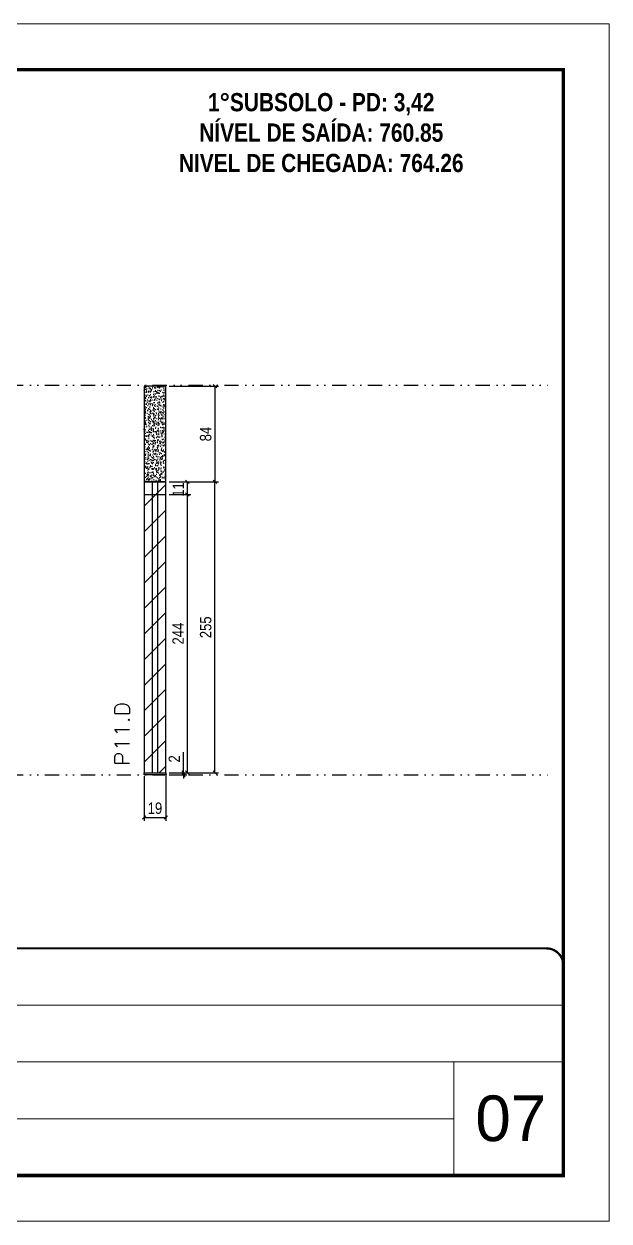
# Model space of a CAD drawing. Extents: x 2102 to 8383, y -13264 to 2718.
# Drawn here: x 6258 to 6771, y 519 to 1569 of the extents above; entities that cross this region are included whole.
import ezdxf

# ---------------------------------------------------------------- set-up
doc = ezdxf.new("R2010")
doc.units = 0
for name, pattern in [('CONTINUO', [0]), ('DASHED', [0.75, 0.5, -0.25]), ('DIVIDE2', [0.625, 0.25, -0.125, 0, -0.125, 0, -0.125])]:
    doc.linetypes.add(name, pattern=pattern)
for name, color, linetype, lineweight in [('CARIMBO', 255, 'Continuous', 9), ('Folhas', 255, 'Continuous', 9), ('Hachura', 251, 'Continuous', 9), ('SARRAFO DE PRESSAO', 251, 'DASHED', 9), ('Texto Seção', 7, 'Continuous', 15)]:
    doc.layers.add(name, color=color, linetype=linetype, lineweight=lineweight)
for name, color, linetype in [('COTA', 241, 'Continuous'), ('NOMENCLATURA', 7, 'Continuous'), ('Nível', 160, 'Continuous'), ('Painéis', 200, 'Continuous'), ('SARR_2.2x7', 40, 'Continuous')]:
    doc.layers.add(name, color=color, linetype=linetype)
doc.styles.add('ARIAL', font='arial.ttf')
doc.styles.add('COTA TECNICA', font='techl___.ttf', dxfattribs={"height": 10})
doc.styles.add('COTA TECNICA-50', font='techl___.ttf', dxfattribs={"height": 10})
doc.styles.add('REGUA-120', font='ROMANS.shx', dxfattribs={"height": 15})
doc.styles.add('ROMANC', font='techb___.ttf', dxfattribs={"height": 2.5})
doc.dimstyles.new('COTA PAINEL-50', dxfattribs={"dimtxt": 10, "dimasz": 3, "dimexe": 3, "dimexo": 3, "dimgap": 3, "dimtad": 1, "dimdec": 1, "dimzin": 12, "dimdsep": 46, "dimtxsty": 'COTA TECNICA-50', "dimblk1": 'OBLIQUE', "dimblk2": 'OBLIQUE', "dimsah": 1, "dimcen": 0.9, "dimclrd": 4, "dimclre": 4, "dimclrt": 240, "dimadec": 1, "dimazin": 3, "dimtfac": 1, "dimtdec": 1, "dimtmove": 0, "dimatfit": 3, "dimfxl": 1, "dimtolj": 1, "dimtzin": 12, "dimarcsym": 0})
doc.dimstyles.new('PAINEL', dxfattribs={"dimtxt": 10, "dimasz": 3, "dimexe": 3, "dimexo": 3, "dimgap": 3, "dimtad": 1, "dimdec": 1, "dimzin": 12, "dimdsep": 46, "dimtxsty": 'COTA TECNICA', "dimblk1": 'OBLIQUE', "dimblk2": 'OBLIQUE', "dimsah": 1, "dimcen": 0.9, "dimclrd": 4, "dimclre": 4, "dimclrt": 240, "dimadec": 1, "dimazin": 3, "dimtfac": 1, "dimtdec": 1, "dimtmove": 0, "dimatfit": 3, "dimfxl": 1, "dimtolj": 1, "dimtzin": 12, "dimarcsym": 0})
pattern_1 = [(45, (-126918.716, -32522.603), (-11.2253202, 11.2253202), [])]

# ---------------------------------------------------------------- blocks, each defined once
blk = doc.blocks.new('9999999999')
at = {"color": 30, "linetype": 'CONTINUO'}
for p, q in [((98564.6, 34379.6), (99584, 34379.6)), ((98564.6, 34329.8), (99488, 34329.8)), ((99584, 34329.8), (99488, 34329.8)), ((99488, 34329.8), (99488, 34230.2)), ((98564.6, 34280), (99488, 34280))]:
    blk.add_line(p, q, dxfattribs=at)
at = {"color": 30, "linetype": 'CONTINUO', "const_width": 2}
blk.add_lwpolyline([(99584, 34230.2), (99584, 34414.4, 0.414214), (99569, 34429.4), (98229, 34429.4, 0.414214), (98214, 34414.4), (98214, 34245.2, 0.414214), (98229, 34230.2), (99584, 34230.2)], format="xyb", dxfattribs=at)
at = {"layer": 'Folhas'}
blk.add_lwpolyline([(98139, 34190.2), (99624, 34190.2), (99624, 35240.2), (98139, 35240.2)], close=True, dxfattribs=at)
at = {"layer": 'Folhas', "color": 30, "const_width": 3}
blk.add_lwpolyline([(98214, 34230.2), (99584, 34230.2), (99584, 35200.2), (98214, 35200.2)], close=True, dxfattribs=at)
blk = doc.blocks.new('_Oblique')
at = {"color": 0, "linetype": 'ByBlock', "lineweight": -2}
blk.add_line((-0.5, -0.5), (0.5, 0.5), dxfattribs=at)
blk = doc.blocks.new('*D110')
at = {"layer": 'COTA', "color": 4, "lineweight": -2, "transparency": 16777216}
for p, q in [((6363.4, 909.3), (6363.4, 870)), ((6382.4, 909.3), (6382.4, 870)), ((6363.4, 873), (6382.4, 873))]:
    blk.add_line(p, q, dxfattribs=at)
at = {"layer": 'Defpoints', "color": 0, "transparency": 16777216}
for p in [(6363.4, 912.3), (6382.4, 912.3), (6382.4, 873)]:
    blk.add_point(p, dxfattribs=at)
at = {"layer": 'COTA', "color": 4, "lineweight": -2, "transparency": 16777216, "xscale": 3, "yscale": 3, "zscale": 3, "rotation": 180}
blk.add_blockref('_Oblique', (6363.4, 873), dxfattribs=at)
at = {"layer": 'COTA', "color": 4, "lineweight": -2, "transparency": 16777216, "xscale": 3, "yscale": 3, "zscale": 3}
blk.add_blockref('_Oblique', (6382.4, 873), dxfattribs=at)
at = {"layer": 'COTA', "color": 240, "transparency": 16777216, "insert": (6372.9, 881.1), "char_height": 10, "attachment_point": 5, "style": 'COTA TECNICA'}
blk.add_mtext('\\A1;19', dxfattribs=at)
blk = doc.blocks.new('*D111')
at = {"layer": 'COTA', "color": 4, "lineweight": -2, "transparency": 16777216}
for p, q in [((6397.9, 912.3), (6397.9, 930.4)), ((6385.4, 912.3), (6400.9, 912.3)), ((6385.4, 910.3), (6400.9, 910.3)), ((6397.9, 910.3), (6397.9, 912.3)), ((6397.9, 910.3), (6397.9, 907.3))]:
    blk.add_line(p, q, dxfattribs=at)
at = {"layer": 'Defpoints', "color": 0, "transparency": 16777216}
for p in [(6382.4, 912.3), (6382.4, 910.3), (6397.9, 912.3)]:
    blk.add_point(p, dxfattribs=at)
at = {"layer": 'COTA', "color": 4, "lineweight": -2, "transparency": 16777216, "xscale": 3, "yscale": 3, "zscale": 3}
for p, rotation in [((6397.9, 912.3), 270), ((6397.9, 910.3), 90)]:
    blk.add_blockref('_Oblique', p, dxfattribs=dict(at, rotation=rotation))
at = {"layer": 'COTA', "color": 240, "transparency": 16777216, "insert": (6389.9, 924.4), "char_height": 10, "attachment_point": 5, "rotation": 90, "style": 'COTA TECNICA-50'}
blk.add_mtext('\\A1;2', dxfattribs=at)
blk = doc.blocks.new('*D936')
at = {"layer": 'COTA', "color": 4, "linetype": 'ByBlock', "lineweight": -2, "transparency": 16777216}
for p, q in [((6385.4, 1251.3), (6428.5, 1251.3)), ((6425.5, 1251.3), (6425.5, 1167.3)), ((6385.4, 1167.3), (6428.5, 1167.3))]:
    blk.add_line(p, q, dxfattribs=at)
at = {"layer": 'Defpoints', "color": 0, "linetype": 'ByBlock', "transparency": 16777216}
for p in [(6382.4, 1251.3), (6382.4, 1167.3), (6425.5, 1167.3)]:
    blk.add_point(p, dxfattribs=at)
at = {"layer": 'COTA', "color": 4, "linetype": 'ByBlock', "lineweight": -2, "transparency": 16777216, "xscale": 3, "yscale": 3, "zscale": 3}
for p, rotation in [((6425.5, 1251.3), 90), ((6425.5, 1167.3), 270)]:
    blk.add_blockref('_Oblique', p, dxfattribs=dict(at, rotation=rotation))
at = {"layer": 'COTA', "color": 240, "linetype": 'ByBlock', "transparency": 16777216, "insert": (6417.4, 1209.3), "char_height": 10, "attachment_point": 5, "rotation": 90, "style": 'COTA TECNICA'}
blk.add_mtext('\\A1;84', dxfattribs=at)
blk = doc.blocks.new('*D937')
at = {"layer": 'COTA', "color": 4, "linetype": 'ByBlock', "lineweight": -2, "transparency": 16777216}
for p, q in [((6385.4, 1167.3), (6428.5, 1167.3)), ((6425.5, 912.3), (6425.5, 1167.3)), ((6385.4, 912.3), (6428.5, 912.3))]:
    blk.add_line(p, q, dxfattribs=at)
at = {"layer": 'Defpoints', "color": 0, "linetype": 'ByBlock', "transparency": 16777216}
for p in [(6382.4, 1167.3), (6425.5, 1167.3), (6382.4, 912.3)]:
    blk.add_point(p, dxfattribs=at)
at = {"layer": 'COTA', "color": 4, "linetype": 'ByBlock', "lineweight": -2, "transparency": 16777216, "xscale": 3, "yscale": 3, "zscale": 3}
for p, rotation in [((6425.5, 1167.3), 90), ((6425.5, 912.3), 270)]:
    blk.add_blockref('_Oblique', p, dxfattribs=dict(at, rotation=rotation))
at = {"layer": 'COTA', "color": 240, "linetype": 'ByBlock', "transparency": 16777216, "insert": (6417.4, 1039.8), "char_height": 10, "attachment_point": 5, "rotation": 90, "style": 'COTA TECNICA'}
blk.add_mtext('\\A1;255', dxfattribs=at)
blk = doc.blocks.new('*D940')
at = {"layer": 'COTA', "color": 4, "linetype": 'ByBlock', "lineweight": -2, "transparency": 16777216}
for p, q in [((6385.4, 1156.3), (6404.3, 1156.3)), ((6401.3, 912.3), (6401.3, 1156.3)), ((6385.4, 912.3), (6404.3, 912.3))]:
    blk.add_line(p, q, dxfattribs=at)
at = {"layer": 'Defpoints', "color": 0, "linetype": 'ByBlock', "transparency": 16777216}
for p in [(6382.4, 1156.3), (6401.3, 1156.3), (6382.4, 912.3)]:
    blk.add_point(p, dxfattribs=at)
at = {"layer": 'COTA', "color": 4, "linetype": 'ByBlock', "lineweight": -2, "transparency": 16777216, "xscale": 3, "yscale": 3, "zscale": 3}
for p, rotation in [((6401.3, 1156.3), 90), ((6401.3, 912.3), 270)]:
    blk.add_blockref('_Oblique', p, dxfattribs=dict(at, rotation=rotation))
at = {"layer": 'COTA', "color": 240, "linetype": 'ByBlock', "transparency": 16777216, "insert": (6393.2, 1034.3), "char_height": 10, "attachment_point": 5, "rotation": 90, "style": 'COTA TECNICA'}
blk.add_mtext('\\A1;244', dxfattribs=at)
blk = doc.blocks.new('*D941')
at = {"layer": 'COTA', "color": 4, "linetype": 'ByBlock', "lineweight": -2, "transparency": 16777216}
for p, q in [((6385.4, 1167.3), (6404.3, 1167.3)), ((6401.3, 1156.3), (6401.3, 1167.3)), ((6385.4, 1156.3), (6404.3, 1156.3))]:
    blk.add_line(p, q, dxfattribs=at)
at = {"layer": 'Defpoints', "color": 0, "linetype": 'ByBlock', "transparency": 16777216}
for p in [(6382.4, 1167.3), (6401.3, 1167.3), (6382.4, 1156.3)]:
    blk.add_point(p, dxfattribs=at)
at = {"layer": 'COTA', "color": 4, "linetype": 'ByBlock', "lineweight": -2, "transparency": 16777216, "xscale": 3, "yscale": 3, "zscale": 3}
for p, rotation in [((6401.3, 1167.3), 90), ((6401.3, 1156.3), 270)]:
    blk.add_blockref('_Oblique', p, dxfattribs=dict(at, rotation=rotation))
at = {"layer": 'COTA', "color": 240, "linetype": 'ByBlock', "transparency": 16777216, "insert": (6393.3, 1160.7), "char_height": 10, "attachment_point": 5, "rotation": 90, "style": 'COTA TECNICA'}
blk.add_mtext('\\A1;11', dxfattribs=at)

msp = doc.modelspace()

# ---------------------------------------------------------------- hatches: boundary and pattern name
at = {"layer": 'COTA', "linetype": 'ByBlock'}
h = msp.add_hatch(dxfattribs=at)
h.set_pattern_fill('AR-CONC', color=256, scale=0.03)
h.set_pattern_definition([(50, (-125528.2494, -32558.6026), (5.46554007, -0.47817257), [0.5715, -6.2865]), (355, (-125528.2494, -32558.6026), (-1.05730264, 5.73170536), [0.4572, -5.02921753]), (100.4514447, (-125527.794, -32558.6424), (4.40823741, 5.25353256), [0.48570026, -5.34270734]), (46.1842, (-125528.2494, -32557.0786), (8.13237123, -1.26126984), [0.85725, -9.42975]), (96.6355576, (-125527.572, -32557.184), (7.122124, 7.42278374), [0.7285507, -8.01406824]), (351.184151, (-125528.249, -32557.079), (7.122124, 7.42278374), [0.685799, -7.54379196]), (21, (-125527.4874, -32557.4596), (4.54843174, -3.06795595), [0.5715, -6.2865]), (326, (-125527.4874, -32557.4596), (1.85406085, 5.52563898), [0.4572, -5.0292]), (71.451445, (-125527.1084, -32557.715), (6.40249258, 2.45768307), [0.48570026, -5.34269813]), (37.5, (-125528.2494, -32558.6026), (0.092658098, 2.536651166), [0, -4.96824, 0, -5.1054, 0, -5.04825]), (7.5, (-125528.2494, -32558.6026), (2.004589875, 3.005417245), [0, -2.91084, 0, -4.85394, 0, -1.92405]), (327.5, (-125529.9487, -32558.6026), (4.067717855, -0.17186232), [0, -1.905, 0, -5.9436, 0, -7.8867]), (317.5, (-125530.7107, -32558.6026), (4.44387544, 0.76279473), [0, -2.4765, 0, -3.94716, 0, -5.6007])])
h.paths.add_polyline_path([(6382.4, 1251.31), (6363.4, 1251.31), (6363.4, 1167.31), (6382.4, 1167.31)])
at = {"layer": 'Hachura', "linetype": 'ByBlock'}
h = msp.add_hatch(dxfattribs=at)
h.set_pattern_fill('ANSI31', color=256, scale=5)
h.set_pattern_definition(pattern_1)
h.paths.add_polyline_path([(6382.4, 1167.31), (6363.4, 1167.31), (6363.4, 1156.31), (6382.4, 1156.31)])
h = msp.add_hatch(dxfattribs=at)
h.set_pattern_fill('ANSI31', color=256, scale=5)
h.set_pattern_definition(pattern_1)
h.paths.add_polyline_path([(6382.4, 1156.31), (6363.4, 1156.31), (6363.4, 912.31), (6382.4, 912.31)])

# ---------------------------------------------------------------- linework, layer by layer
at = {"layer": 'COTA', "linetype": 'ByBlock'}
msp.add_lwpolyline([(6363.4, 1167.31), (6382.4, 1167.31), (6382.4, 1251.31), (6363.4, 1251.31)], close=True, dxfattribs=at)
at = {"layer": 'Nível', "color": 4, "linetype": 'DIVIDE2', "ltscale": 50}
for p, q in [((5364.45, 1252.31), (6717.28, 1252.31)), ((5364.45, 910.31), (6717.28, 910.31))]:
    msp.add_line(p, q, dxfattribs=at)
at = {"layer": 'Painéis'}
for p, q in [((6382.4, 1167.31), (6363.4, 1167.31)), ((6363.4, 1167.31), (6363.4, 912.31)), ((6382.4, 912.31), (6382.4, 1167.31)), ((6363.4, 1156.31), (6382.4, 1156.31)), ((6363.4, 912.31), (6382.4, 912.31))]:
    msp.add_line(p, q, dxfattribs=at)
msp.add_lwpolyline([(6363.4, 912.31), (6382.4, 912.31), (6382.4, 910.31), (6363.4, 910.31)], close=True, dxfattribs=at)
at = {"layer": 'SARR_2.2x7'}
for p, q in [((6370.4, 1167.31), (6370.4, 912.31)), ((6375.4, 912.31), (6375.4, 1167.31))]:
    msp.add_line(p, q, dxfattribs=at)

# ---------------------------------------------------------------- block references
at = {"layer": 'SARRAFO DE PRESSAO', "color": 6, "linetype": 'ByBlock'}
msp.add_blockref('9999999999', (-92853.19, -33671.18), dxfattribs=at)

# ---------------------------------------------------------------- texts
at = {"layer": 'CARIMBO', "style": 'ARIAL'}
msp.add_text('07', height=40, dxfattribs=at).set_placement((6653.64, 589.17))
at = {"layer": 'NOMENCLATURA', "color": 2, "insert": (6518.61, 1535.09), "char_height": 16, "attachment_point": 2, "style": 'ROMANC'}
msp.add_mtext_dynamic_manual_height_columns('\\P1°SUBSOLO - PD: 3,42\\PNÍVEL DE SAÍDA: 760.85\\PNIVEL DE CHEGADA: 764.26', width=300.2766, gutter_width=1, heights=[0], dxfattribs=at)
at = {"layer": 'Texto Seção', "style": 'REGUA-120', "width": 1.1}
msp.add_text('P11.D', height=13, rotation=90, dxfattribs=at).set_placement((6350.64, 918.21))

# ---------------------------------------------------------------- dimensions: what is measured, and where the dimension line sits
at = {"layer": 'COTA', "linetype": 'ByBlock'}
for base, p1, p2, picture, middle in [((6425.49, 1167.31), (6382.4, 1251.31), (6382.4, 1167.31), '*D936', (6417.39, 1209.31)), ((6425.49, 1167.31), (6382.4, 912.31), (6382.4, 1167.31), '*D937', (6417.38, 1039.81)), ((6401.31, 1156.31), (6382.4, 912.31), (6382.4, 1156.31), '*D940', (6393.24, 1034.31))]:
    dim = msp.add_linear_dim(base=base, p1=p1, p2=p2, angle=90, dimstyle='PAINEL', dxfattribs=at)
    dim.commit()
    dim.dimension.update_dxf_attribs({"geometry": picture, "text_midpoint": middle})
dim = msp.add_linear_dim(base=(6401.31, 1167.31), p1=(6382.4, 1156.31), p2=(6382.4, 1167.31), angle=90, dimstyle='PAINEL', override={"dimtmove": 1}, dxfattribs=at)
dim.commit()
dim.dimension.update_dxf_attribs({"geometry": '*D941', "text_midpoint": (6401.31, 1160.66), "dimtype": 160})
at = {"layer": 'COTA'}
dim = msp.add_linear_dim(base=(6397.89, 912.31), p1=(6382.4, 910.31), p2=(6382.4, 912.31), angle=90, dimstyle='COTA PAINEL-50', dxfattribs=at)
dim.commit()
dim.dimension.update_dxf_attribs({"geometry": '*D111', "text_midpoint": (6397.89, 924.37), "dimtype": 160})
dim = msp.add_linear_dim(base=(6382.4, 872.96), p1=(6363.4, 912.31), p2=(6382.4, 912.31), dimstyle='PAINEL', override={"dimarcsym": 2}, dxfattribs=at)
dim.commit()
dim.dimension.update_dxf_attribs({"geometry": '*D110', "text_midpoint": (6372.9, 881.05)})

doc.saveas('drawing.dxf')
